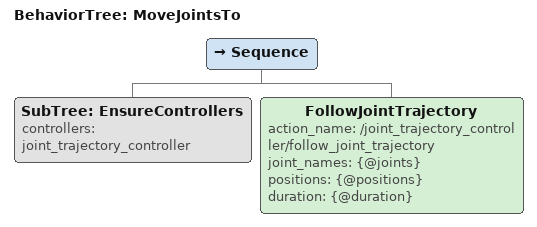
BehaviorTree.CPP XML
<?xml version="1.0" encoding="UTF-8"?>
<root BTCPP_format="4" main_tree_to_execute="MoveJointsTo">

  <BehaviorTree ID="MoveJointsTo">
    <Sequence>

      <!-- The motion is sent to the trajectory controller, so make sure that
           this is the controller driving the robot, and no other. -->
      <SubTree ID="EnsureControllers" controllers="joint_trajectory_controller"/>

      <FollowJointTrajectory action_name="/joint_trajectory_controller/follow_joint_trajectory"
                             joint_names="{@joints}"
                             positions="{@positions}"
                             duration="{@duration}"/>

    </Sequence>
  </BehaviorTree>

</root>
